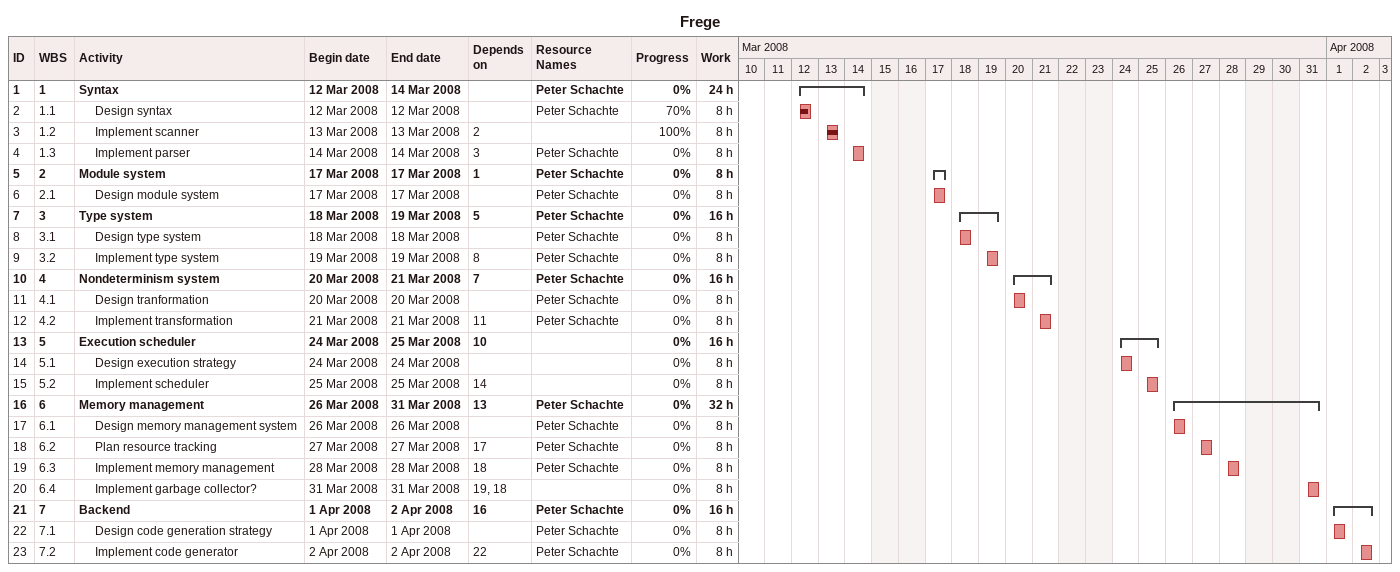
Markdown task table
Frege

| ID | WBS | Task | Start | Finish | Predecessors | Resources | % complete | Work (h) |
|---|---|---|---|---|---|---|---|---|
| 1 | 1 | **Syntax** | 2008-03-12 | 2008-03-14 |  | Peter Schachte | 0 | 24 |
| 2 | 1.1 | Design syntax | 2008-03-12 | 2008-03-12 |  | Peter Schachte | 70 | 8 |
| 3 | 1.2 | Implement scanner | 2008-03-13 | 2008-03-13 | 2 |  | 100 | 8 |
| 4 | 1.3 | Implement parser | 2008-03-14 | 2008-03-14 | 3 | Peter Schachte | 0 | 8 |
| 5 | 2 | **Module system** | 2008-03-17 | 2008-03-17 | 1 | Peter Schachte | 0 | 8 |
| 6 | 2.1 | Design module system | 2008-03-17 | 2008-03-17 |  | Peter Schachte | 0 | 8 |
| 7 | 3 | **Type system** | 2008-03-18 | 2008-03-19 | 5 | Peter Schachte | 0 | 16 |
| 8 | 3.1 | Design type system | 2008-03-18 | 2008-03-18 |  | Peter Schachte | 0 | 8 |
| 9 | 3.2 | Implement type system | 2008-03-19 | 2008-03-19 | 8 | Peter Schachte | 0 | 8 |
| 10 | 4 | **Nondeterminism system** | 2008-03-20 | 2008-03-21 | 7 | Peter Schachte | 0 | 16 |
| 11 | 4.1 | Design tranformation | 2008-03-20 | 2008-03-20 |  | Peter Schachte | 0 | 8 |
| 12 | 4.2 | Implement transformation | 2008-03-21 | 2008-03-21 | 11 | Peter Schachte | 0 | 8 |
| 13 | 5 | **Execution scheduler** | 2008-03-24 | 2008-03-25 | 10 |  | 0 | 16 |
| 14 | 5.1 | Design execution strategy | 2008-03-24 | 2008-03-24 |  |  | 0 | 8 |
| 15 | 5.2 | Implement scheduler | 2008-03-25 | 2008-03-25 | 14 |  | 0 | 8 |
| 16 | 6 | **Memory management** | 2008-03-26 | 2008-03-31 | 13 | Peter Schachte | 0 | 32 |
| 17 | 6.1 | Design memory management system | 2008-03-26 | 2008-03-26 |  | Peter Schachte | 0 | 8 |
| 18 | 6.2 | Plan resource tracking | 2008-03-27 | 2008-03-27 | 17 | Peter Schachte | 0 | 8 |
| 19 | 6.3 | Implement memory management | 2008-03-28 | 2008-03-28 | 18 | Peter Schachte | 0 | 8 |
| 20 | 6.4 | Implement garbage collector? | 2008-03-31 | 2008-03-31 | 19, 18 |  | 0 | 8 |
| 21 | 7 | **Backend** | 2008-04-01 | 2008-04-02 | 16 | Peter Schachte | 0 | 16 |
| 22 | 7.1 | Design code generation strategy | 2008-04-01 | 2008-04-01 |  | Peter Schachte | 0 | 8 |
| 23 | 7.2 | Implement code generator | 2008-04-02 | 2008-04-02 | 22 | Peter Schachte | 0 | 8 |
